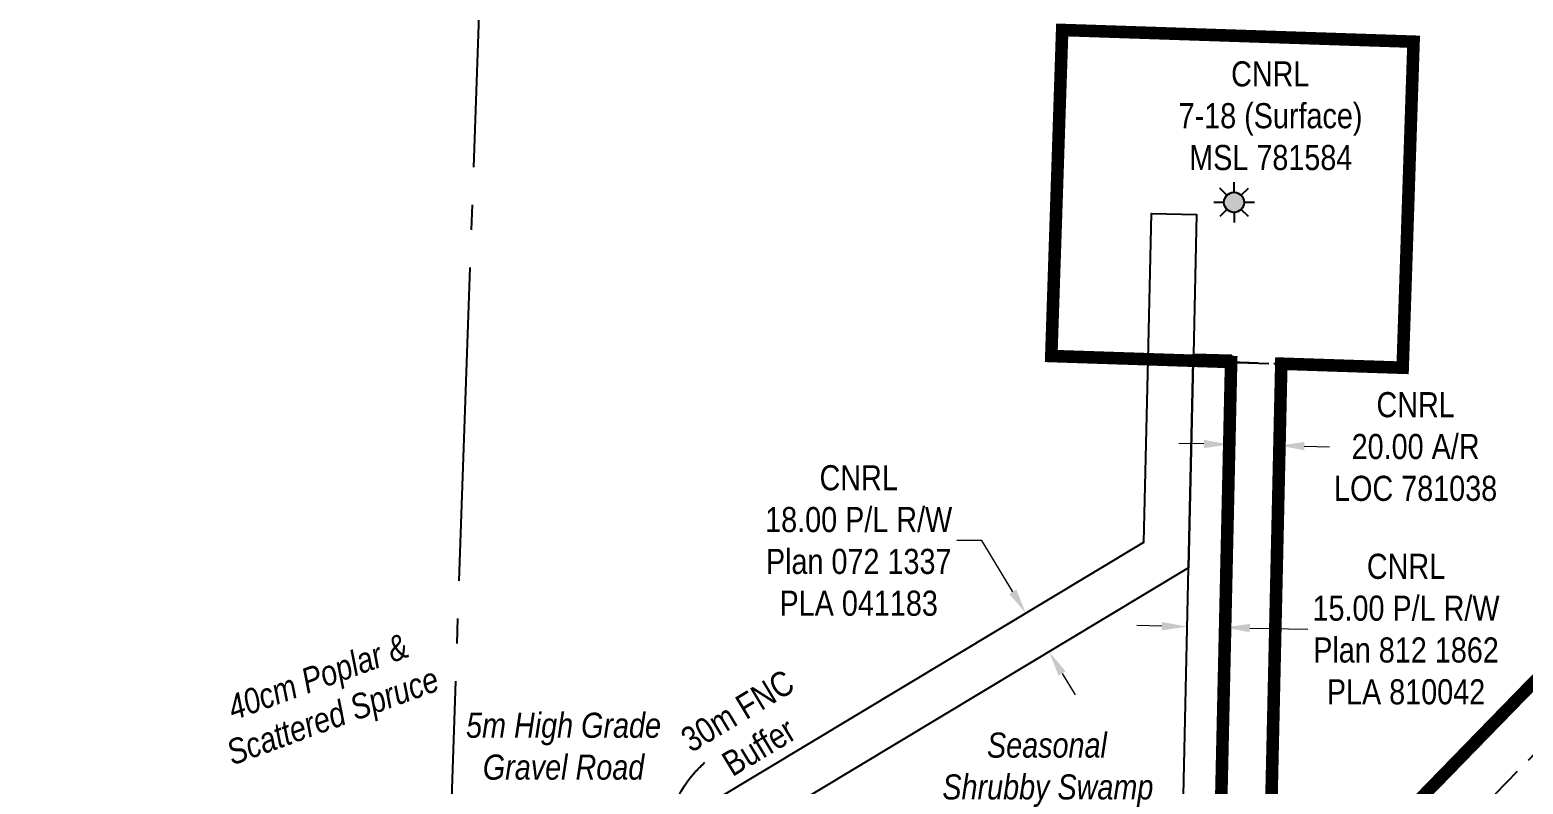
# Model space of a CAD drawing. Extents: x 345928 to 349876, y 6092726 to 6096361.
# Drawn here: x 348719 to 349313, y 6093925 to 6094226 of the extents above; entities that cross this region are included whole.
import ezdxf

# ---------------------------------------------------------------- set-up
doc = ezdxf.new("R2010")
doc.units = 0
doc.header["$LTSCALE"] = 5
doc.header["$PDSIZE"] = 0.5
for name, pattern in [('CENTERLINEX3', [5, 2.5, -1, 0.5, -1]), ('foc-ACCESSROAD', [3.75, 2.5, -1.25]), ('foc-QUARTERLINE', [33, 25, -3, 2, -3])]:
    doc.linetypes.add(name, pattern=pattern)
doc.layers.get('Defpoints').update_dxf_attribs({"color": 9})
doc.layers.add('AS-FMA BOUNDARY', color=7, linetype='Continuous', true_color=0x008f47, transparency=0.7)
for name, color, linetype in [('C-AR', 13, 'foc-ACCESSROAD'), ('C-RW', 13, 'Continuous'), ('C-WS', 13, 'foc-ACCESSROAD'), ('C-WS-S', 8, 'Continuous'), ('L-QSEC', 8, 'foc-QUARTERLINE'), ('P-BUFFER-T', 40, 'Continuous'), ('T-BUSH-T', 110, 'Continuous'), ('WETLAND-T', 146, 'Continuous')]:
    doc.layers.add(name, color=color, linetype=linetype)
for name, color, linetype, lineweight in [('C-AR-T', 13, 'Continuous', 9), ('C-RW-T', 13, 'Continuous', 9), ('C-WS-T', 13, 'Continuous', 9), ('T-TEXT', 48, 'Continuous', 18)]:
    doc.layers.add(name, color=color, linetype=linetype, lineweight=lineweight)
doc.styles.add('175L', font='ARIALN.TTF', dxfattribs={"height": 20})
doc.styles.add('80CG', font='ARIALN.TTF', dxfattribs={"height": 10})
doc.styles.add('80L', font='ARIALN.TTF', dxfattribs={"height": 10})
doc.styles.add('80LS', font='ARIALNI.TTF', dxfattribs={"height": 10})
doc.dimstyles.new('Compass 5 000', dxfattribs={"dimscale": 5, "dimtxt": 9, "dimasz": 2, "dimexe": 0.2, "dimexo": 0.0625, "dimgap": 0.5, "dimtad": 0, "dimtih": 1, "dimtoh": 1, "dimzin": 0, "dimdsep": 46, "dimtxsty": '80CG', "dimcen": 0.1, "dimse1": 1, "dimse2": 1, "dimclrd": 256, "dimclrt": 256, "dimaunit": 1, "dimadec": 4, "dimazin": 0, "dimtfac": 0.06, "dimtofl": 0, "dimtmove": 0, "dimatfit": 1, "dimfxl": 0.2, "dimtolj": 1, "dimtzin": 0, "dimlwd": -1, "dimarcsym": 0})

# ---------------------------------------------------------------- blocks, each defined once
blk = doc.blocks.new('*D377')
at = {"layer": 'C-AR-T', "transparency": 16777216}
for p, q in [((349186.35, 6094060.55), (349176.35, 6094060.76)), ((349226.33, 6094059.7), (349236.33, 6094059.48))]:
    blk.add_line(p, q, dxfattribs=at)
for points in [[(349186.38, 6094062.22), (349186.31, 6094058.88), (349196.35, 6094060.34)], [(349226.37, 6094061.36), (349226.3, 6094058.03), (349216.34, 6094059.91)]]:
    blk.add_solid(points, dxfattribs=at)
at = {"layer": 'Defpoints', "color": 0, "transparency": 16777216}
for p in [(349216.34, 6094059.91), (349195.79, 6094034.11), (349215.78, 6094033.68)]:
    blk.add_point(p, dxfattribs=at)
at = {"layer": 'C-AR-T', "transparency": 16777216, "insert": (349270.65, 6094059.48), "char_height": 10, "attachment_point": 5, "style": '80CG'}
blk.add_mtext('\\A1;CNRL\\P20.00 A/R\\PLOC 781038', dxfattribs=at)
blk = doc.blocks.new('*D379')
at = {"layer": 'C-RW-T', "transparency": 16777216}
for p, q in [((349097.96, 6094022.03), (349087.96, 6094022.03)), ((349110.26, 6094001.65), (349097.96, 6094022.03)), ((349129.89, 6093969.11), (349135.05, 6093960.55))]:
    blk.add_line(p, q, dxfattribs=at)
for points in [[(349111.69, 6094002.51), (349108.83, 6094000.78), (349115.43, 6093993.08)], [(349131.31, 6093969.97), (349128.46, 6093968.25), (349124.72, 6093977.68)]]:
    blk.add_solid(points, dxfattribs=at)
at = {"layer": 'Defpoints', "color": 0, "transparency": 16777216}
for p in [(349115.43, 6093993.08), (349071.38, 6093966.51), (349080.68, 6093951.1)]:
    blk.add_point(p, dxfattribs=at)
at = {"layer": 'C-RW-T', "transparency": 16777216, "insert": (349048.88, 6094022.03), "char_height": 10, "attachment_point": 5, "style": '80CG'}
blk.add_mtext('\\A1;CNRL\\P18.00 P/L R/W\\PPlan 072 1337\\PPLA 041183', dxfattribs=at)
blk = doc.blocks.new('*D384')
at = {"layer": 'C-RW-T', "transparency": 16777216}
for p, q in [((349169.63, 6093987.97), (349159.64, 6093988.18)), ((349204.62, 6093987.22), (349227.74, 6093986.73))]:
    blk.add_line(p, q, dxfattribs=at)
for points in [[(349169.67, 6093989.63), (349169.6, 6093986.3), (349179.63, 6093987.75)], [(349204.66, 6093988.89), (349204.59, 6093985.55), (349194.63, 6093987.43)]]:
    blk.add_solid(points, dxfattribs=at)
at = {"layer": 'Defpoints', "color": 0, "transparency": 16777216}
for p in [(349179.63, 6093987.75), (349177.96, 6093909.4), (349192.95, 6093909.08)]:
    blk.add_point(p, dxfattribs=at)
at = {"layer": 'C-RW-T', "transparency": 16777216, "insert": (349266.83, 6093986.73), "char_height": 10, "attachment_point": 5, "style": '80CG'}
blk.add_mtext('\\A1;CNRL\\P15.00 P/L R/W\\PPlan 812 1862\\PPLA 810042', dxfattribs=at)
blk = doc.blocks.new('GAS')
h = blk.add_hatch(color=255)
h.dxf.hatch_style = 1
edge = h.paths.add_edge_path()
edge.add_arc((0, 0), 0.9, 0, 360)
for p, q in [((0, 0.81), (0, 1.62)), ((-0.81, 0), (-1.62, 0)), ((-0.57, 0.57), (-1.14, 1.14)), ((0.57, 0.57), (1.14, 1.14)), ((1.62, 0), (0.81, 0)), ((-0.57, -0.57), (-1.14, -1.14)), ((0, -0.81), (0, -1.62)), ((1.14, -1.14), (0.57, -0.57))]:
    blk.add_line(p, q)
blk.add_circle((0, 0), 0.8)

msp = doc.modelspace()

# ---------------------------------------------------------------- linework, layer by layer
at = {"layer": 'AS-FMA BOUNDARY', "linetype": 'CENTERLINEX3', "const_width": 4.999, "flags": 128}
msp.add_lwpolyline([(349713.251, 6094554.703), (349708.81, 6094455.155), (349706.691, 6094365.32), (349691.079, 6094349.276), (349211.834, 6093856.846), (349217.172, 6094092.551), (349265.493, 6094090.938), (349269.829, 6094220.861), (349129.911, 6094225.529), (349125.576, 6094095.606), (349164.196, 6094094.319), (349182.185, 6094093.718), (349195.535, 6094093.273), (349197.182, 6094093.218), (349191.367, 6093835.778), (349027.192, 6093671.401), (349006.656, 6093672.061), (348878.236, 6093676.183), (348835.402, 6093677.533), (348753.288, 6093680.121), (348752.336, 6093680.152), (348118.824, 6093700.174), (348074.308, 6093701.584), (348074.662, 6093711.563), (348075.016, 6093721.517), (348075.654, 6093739.504), (348102.843, 6094505.238), (348106.383, 6094604.96)], dxfattribs=at)
at = {"layer": 'C-AR', "flags": 128}
for points in [[(349054.575, 6093670.523), (349027.192, 6093671.401), (349191.367, 6093835.778), (349211.775, 6093856.786), (349690.888, 6094349.114), (349706.497, 6094365.154), (349705.464, 6094335.424), (349689.858, 6094319.387), (349211.179, 6093827.32), (349054.575, 6093670.523)], [(349217.093, 6094092.449), (349211.834, 6093856.846), (349191.367, 6093835.778), (349197.107, 6094093.115), (349217.093, 6094092.449)]]:
    msp.add_lwpolyline(points, close=True, dxfattribs=at)
at = {"layer": 'C-RW'}
for points in [[(348871.056, 6093825.118), (348860.816, 6093818.956), (348851.539, 6093834.375), (348884.453, 6093854.179), (348934.001, 6093883.991), (349162.49, 6094021.473), (349164.129, 6094094.216), (349165.439, 6094152.403), (349183.429, 6094151.998), (349182.176, 6094096.324), (349182.114, 6094093.616), (349180.256, 6094011.161), (348933.363, 6093862.608), (348886.211, 6093834.237), (348883.704, 6093832.728), (348871.056, 6093825.118)], [(349027.192, 6093671.401), (349006.656, 6093672.061), (349176.507, 6093842.122), (349180.256, 6094011.161), (349182.114, 6094093.616), (349182.176, 6094096.324), (349197.172, 6094095.987), (349197.107, 6094093.115), (349191.367, 6093835.778), (349027.192, 6093671.401)]]:
    msp.add_lwpolyline(points, close=True, dxfattribs=at)
at = {"layer": 'C-WS', "flags": 128}
msp.add_lwpolyline([(349269.737, 6094220.728), (349265.403, 6094090.836), (349217.093, 6094092.449), (349197.107, 6094093.115), (349195.46, 6094093.171), (349182.114, 6094093.616), (349164.129, 6094094.216), (349125.518, 6094095.503), (349129.852, 6094225.395), (349269.737, 6094220.728)], close=True, dxfattribs=at)
at = {"layer": 'L-QSEC'}
msp.add_line((348878.316, 6093676.179), (348904.995, 6094439.94), dxfattribs=at)

# ---------------------------------------------------------------- block references
at = {"layer": 'C-WS-S', "xscale": 4.998846199999957, "yscale": 4.998846199999957, "zscale": 4.998846199999957}
msp.add_blockref('GAS', (349198.339, 6094156.846), dxfattribs=at)

# ---------------------------------------------------------------- texts
at = {"layer": 'C-WS-T', "insert": (349175.956, 6094213.041), "char_height": 9.99766, "attachment_point": 1, "style": '175L'}
msp.add_mtext_dynamic_manual_height_columns('\\pi21.22;CNRL\\P\\pi0.32445;7-18 (Surface)\\P\\pi4.5492;MSL 781584', width=72.6307, gutter_width=100, heights=[0], dxfattribs=at)
at = {"layer": 'P-BUFFER-T', "insert": (348976.787, 6093945.76), "char_height": 9.99769, "attachment_point": 1, "rotation": 31.035136, "style": '80L'}
msp.add_mtext_dynamic_manual_height_columns('\\pi0.27845;30m FNC \\P\\pi9.3759;Buffer', width=48.6222, gutter_width=49.988, heights=[0], dxfattribs=at)
at = {"layer": 'T-BUSH-T', "insert": (348786.674, 6093956.115), "char_height": 9.99766, "attachment_point": 1, "rotation": 20, "style": '175L'}
msp.add_mtext_dynamic_manual_height_columns('\\pi10.451;{\\fArial Narrow|b0|i1|c0|p34;40cm Poplar & \\P\\pi3.9586;Scattered Spruce}', width=95.31837, gutter_width=100, heights=[0], dxfattribs=at)
at = {"layer": 'T-TEXT', "insert": (348931.359, 6093953.46), "char_height": 9.99766, "width": 77.66027, "attachment_point": 2, "style": '80LS'}
msp.add_mtext('5m High Grade Gravel Road', dxfattribs=at)
at = {"layer": 'WETLAND-T', "insert": (349081.744, 6093945.563), "char_height": 9.99766, "attachment_point": 1, "style": '175L'}
msp.add_mtext_dynamic_manual_height_columns('\\pi18.224;{\\fArial Narrow|b0|i1|c0|p34;Seasonal \\P\\pi0.45576;Shrubby Swamp}', width=83.87982, gutter_width=100, heights=[0], dxfattribs=at)

# ---------------------------------------------------------------- dimensions: what is measured, and where the dimension line sits
at = {"layer": 'C-AR-T'}
dim = msp.add_linear_dim(base=(349216.337, 6094059.909), p1=(349195.786, 6094034.11), p2=(349215.776, 6094033.683), angle=358.775155, text='CNRL\\X20.00 A/R\\PLOC 781038', dimstyle='Compass 5 000', dxfattribs=at)
dim.commit()
dim.dimension.update_dxf_attribs({"geometry": '*D377', "text_midpoint": (349270.647, 6094059.482), "dimtype": 161})
at = {"layer": 'C-RW-T'}
for base, p1, p2, angle, text, picture, middle in [((349115.427, 6093993.083), (349080.676, 6093951.102), (349071.381, 6093966.51), 121.102791, 'CNRL\\X18.00 P/L R/W\\PPlan 072 1337\\PPLA 041183', '*D379', (349048.878, 6094022.028)), ((349179.632, 6093987.753), (349192.952, 6093909.078), (349177.958, 6093909.399), 178.77632, 'CNRL\\X15.00 P/L R/W\\PPlan 812 1862\\PPLA 810042', '*D384', (349266.827, 6093986.725))]:
    dim = msp.add_linear_dim(base=base, p1=p1, p2=p2, angle=angle, text=text, dimstyle='Compass 5 000', dxfattribs=at)
    dim.commit()
    dim.dimension.update_dxf_attribs({"geometry": picture, "text_midpoint": middle, "dimtype": 161})

# ---------------------------------------------------------------- leaders
at = {"layer": 'P-BUFFER-T', "path_type": 1}
msp.add_leader([(348965.089, 6093852.692), (348983.941, 6093930.002), (348987.569, 6093933.628)], dimstyle='Compass 5 000', override={"dimgap": 0.5, "dimtad": 0}, dxfattribs=at)

doc.saveas('drawing.dxf')
